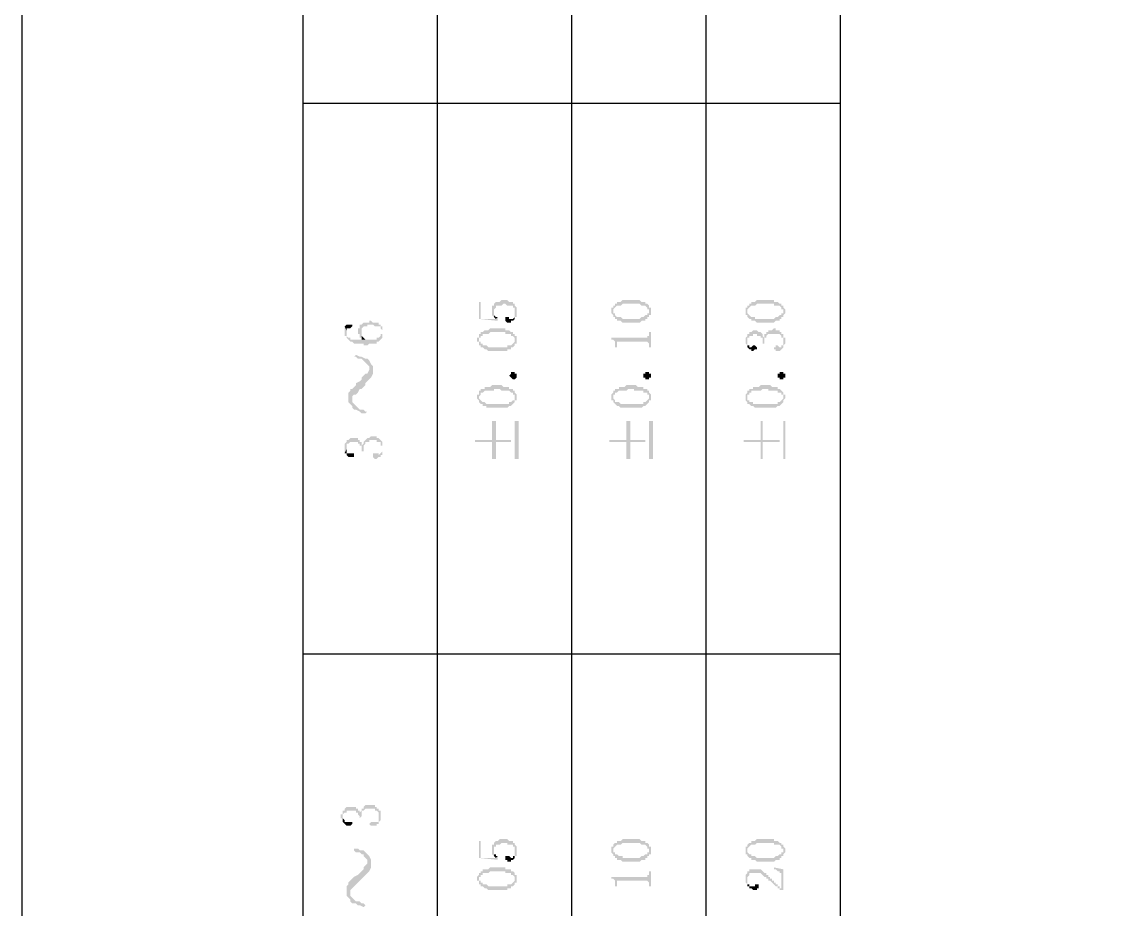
# Model space of a CAD drawing. Header units: millimetres. Extents: x 1167 to 2269, y 1197 to 1555.
# Drawn here: x 1849.13 to 1875.34, y 1304.8 to 1325.97 of the extents above; entities that cross this region are included whole.
import ezdxf

# ---------------------------------------------------------------- set-up
doc = ezdxf.new("R2010")
doc.units = ezdxf.units.MM

msp = doc.modelspace()

# ---------------------------------------------------------------- hatches: boundary and pattern name
at = {"transparency": 33554559}
for points in [[(1860.03686, 1319.29172), (1860.03686, 1318.88553), (1860.48818, 1318.8404), (1860.48818, 1318.88553), (1860.48818, 1318.93066), (1860.44305, 1318.88553), (1860.08199, 1318.88553), (1860.08199, 1319.29172)], [(1860.35279, 1319.11119), (1860.35279, 1319.02093), (1860.35279, 1318.97579), (1860.35279, 1318.97579), (1860.39792, 1318.93066), (1860.39792, 1319.06606), (1860.39792, 1319.11119), (1860.39792, 1319.11119), (1860.44305, 1319.15632), (1860.44305, 1319.20145), (1860.57845, 1319.20145), (1860.62358, 1319.24659), (1860.66871, 1319.24659), (1860.71384, 1319.20145), (1860.84924, 1319.20145), (1860.84924, 1319.15632), (1860.89437, 1319.15632), (1860.89437, 1319.11119), (1860.89437, 1319.06606), (1860.89437, 1318.93066), (1860.9395, 1318.93066), (1860.9395, 1318.97579), (1860.9395, 1319.06606), (1860.9395, 1319.11119), (1860.9395, 1319.15632), (1860.89437, 1319.20145), (1860.89437, 1319.24659), (1860.84924, 1319.24659), (1860.84924, 1319.29172), (1860.75898, 1319.29172), (1860.71384, 1319.33685), (1860.57845, 1319.33685), (1860.53331, 1319.29172), (1860.44305, 1319.29172), (1860.39792, 1319.24659), (1860.39792, 1319.20145), (1860.35279, 1319.20145), (1860.35279, 1319.15632)], [(1863.19611, 1319.06606), (1863.19611, 1319.02093), (1863.19611, 1319.02093), (1863.24124, 1318.97579), (1863.24124, 1318.93066), (1863.24124, 1319.06606), (1863.24124, 1319.11119), (1863.24124, 1319.11119), (1863.28638, 1319.15632), (1863.28638, 1319.15632), (1863.33151, 1319.20145), (1863.42177, 1319.20145), (1863.46691, 1319.24659), (1863.8731, 1319.24659), (1863.91823, 1319.20145), (1864.00849, 1319.20145), (1864.05362, 1319.15632), (1864.05362, 1319.11119), (1864.09876, 1319.11119), (1864.09876, 1319.06606), (1864.09876, 1319.20145), (1864.09876, 1319.20145), (1864.05362, 1319.24659), (1864.00849, 1319.24659), (1864.00849, 1319.29172), (1863.91823, 1319.29172), (1863.8731, 1319.33685), (1863.46691, 1319.33685), (1863.42177, 1319.29172), (1863.33151, 1319.29172), (1863.33151, 1319.24659), (1863.28638, 1319.24659), (1863.28638, 1319.20145), (1863.24124, 1319.20145), (1863.24124, 1319.15632), (1863.19611, 1319.15632), (1863.19611, 1319.11119), (1863.19611, 1319.11119)], [(1863.24124, 1318.93066), (1863.28638, 1318.93066), (1863.28638, 1318.88553), (1863.33151, 1318.88553), (1863.33151, 1318.8404), (1863.42177, 1318.8404), (1863.46691, 1318.79526), (1863.8731, 1318.79526), (1863.91823, 1318.8404), (1864.00849, 1318.8404), (1864.00849, 1318.88553), (1864.05362, 1318.88553), (1864.05362, 1318.93066), (1864.09876, 1318.93066), (1864.09876, 1318.97579), (1864.14389, 1318.97579), (1864.14389, 1319.02093), (1864.14389, 1319.06606), (1864.14389, 1319.11119), (1864.14389, 1319.15632), (1864.09876, 1319.15632), (1864.09876, 1319.20145), (1864.09876, 1319.06606), (1864.09876, 1319.02093), (1864.05362, 1319.02093), (1864.05362, 1318.97579), (1864.00849, 1318.97579), (1863.96336, 1318.93066), (1863.91823, 1318.93066), (1863.8731, 1318.88553), (1863.46691, 1318.88553), (1863.42177, 1318.93066), (1863.33151, 1318.93066), (1863.28638, 1318.97579), (1863.28638, 1319.02093), (1863.24124, 1319.02093), (1863.24124, 1319.06606), (1863.24124, 1319.06606)], [(1866.4005, 1319.06606), (1866.4005, 1319.02093), (1866.4005, 1318.97579), (1866.44563, 1318.97579), (1866.44563, 1318.93066), (1866.44563, 1319.06606), (1866.44563, 1319.11119), (1866.44563, 1319.11119), (1866.49076, 1319.15632), (1866.49076, 1319.15632), (1866.53589, 1319.20145), (1866.62616, 1319.20145), (1866.67129, 1319.24659), (1867.07748, 1319.24659), (1867.07748, 1319.20145), (1867.21288, 1319.20145), (1867.25801, 1319.15632), (1867.25801, 1319.11119), (1867.30314, 1319.11119), (1867.30314, 1319.06606), (1867.30314, 1319.20145), (1867.25801, 1319.20145), (1867.25801, 1319.24659), (1867.21288, 1319.24659), (1867.16774, 1319.29172), (1867.07748, 1319.29172), (1867.07748, 1319.33685), (1866.67129, 1319.33685), (1866.62616, 1319.29172), (1866.53589, 1319.29172), (1866.53589, 1319.24659), (1866.49076, 1319.24659), (1866.49076, 1319.20145), (1866.44563, 1319.20145), (1866.44563, 1319.15632), (1866.4005, 1319.15632), (1866.4005, 1319.11119), (1866.4005, 1319.11119)], [(1866.44563, 1318.93066), (1866.44563, 1318.93066), (1866.49076, 1318.88553), (1866.53589, 1318.88553), (1866.53589, 1318.8404), (1866.62616, 1318.8404), (1866.67129, 1318.79526), (1867.07748, 1318.79526), (1867.12261, 1318.8404), (1867.21288, 1318.8404), (1867.21288, 1318.88553), (1867.25801, 1318.88553), (1867.25801, 1318.93066), (1867.30314, 1318.93066), (1867.30314, 1318.97579), (1867.30314, 1318.97579), (1867.34827, 1319.02093), (1867.34827, 1319.06606), (1867.34827, 1319.11119), (1867.34827, 1319.11119), (1867.30314, 1319.15632), (1867.30314, 1319.20145), (1867.30314, 1319.06606), (1867.30314, 1319.02093), (1867.25801, 1319.02093), (1867.25801, 1318.97579), (1867.21288, 1318.97579), (1867.16774, 1318.93066), (1867.12261, 1318.93066), (1867.07748, 1318.88553), (1866.62616, 1318.88553), (1866.62616, 1318.93066), (1866.53589, 1318.93066), (1866.49076, 1318.97579), (1866.49076, 1318.97579), (1866.44563, 1319.02093), (1866.44563, 1319.06606), (1866.44563, 1319.06606)], [(1857.1484, 1318.5696), (1857.1484, 1318.52447), (1857.19353, 1318.52447), (1857.19353, 1318.47934), (1857.19353, 1318.43421), (1857.23867, 1318.43421), (1857.23867, 1318.61474), (1857.23867, 1318.65987), (1857.23867, 1318.65987), (1857.2838, 1318.705), (1857.37406, 1318.705), (1857.37406, 1318.75013), (1857.50946, 1318.75013), (1857.55459, 1318.705), (1857.68999, 1318.705), (1857.68999, 1318.65987), (1857.68999, 1318.65987), (1857.73512, 1318.61474), (1857.73512, 1318.43421), (1857.73512, 1318.47934), (1857.73512, 1318.52447), (1857.73512, 1318.5696), (1857.73512, 1318.61474), (1857.73512, 1318.65987), (1857.73512, 1318.705), (1857.68999, 1318.705), (1857.68999, 1318.75013), (1857.64486, 1318.75013), (1857.64486, 1318.79526), (1857.50946, 1318.79526), (1857.46433, 1318.8404), (1857.41919, 1318.8404), (1857.41919, 1318.79526), (1857.2838, 1318.79526), (1857.23867, 1318.75013), (1857.19353, 1318.75013), (1857.19353, 1318.705), (1857.19353, 1318.65987), (1857.1484, 1318.65987), (1857.1484, 1318.61474)], [(1860.39792, 1318.93066), (1860.39792, 1318.93066), (1860.44305, 1318.88553), (1860.44305, 1318.88553), (1860.48818, 1318.93066), (1860.44305, 1318.93066), (1860.39792, 1318.97579), (1860.39792, 1319.02093), (1860.39792, 1319.06606)], [(1860.66871, 1318.88553), (1860.66871, 1318.8404), (1860.66871, 1318.8404), (1860.71384, 1318.79526), (1860.80411, 1318.79526), (1860.80411, 1318.8404), (1860.84924, 1318.8404), (1860.89437, 1318.88553), (1860.89437, 1319.06606), (1860.89437, 1318.97579), (1860.89437, 1318.93066), (1860.89437, 1318.93066), (1860.84924, 1318.88553), (1860.75898, 1318.88553), (1860.75898, 1318.93066), (1860.66871, 1318.93066)], [(1856.83248, 1318.705), (1856.87761, 1318.61474), (1856.87761, 1318.65987), (1856.96787, 1318.65987), (1857.013, 1318.705), (1857.013, 1318.75013), (1856.87761, 1318.75013)], [(1856.83248, 1318.61474), (1856.83248, 1318.5696), (1856.83248, 1318.52447), (1856.83248, 1318.47934), (1856.87761, 1318.47934), (1856.87761, 1318.43421), (1856.87761, 1318.43421), (1856.92274, 1318.38908), (1856.92274, 1318.38908), (1856.96787, 1318.34394), (1857.013, 1318.34394), (1857.05814, 1318.29881), (1857.2838, 1318.29881), (1857.2838, 1318.25368), (1857.37406, 1318.25368), (1857.41919, 1318.29881), (1857.59972, 1318.29881), (1857.59972, 1318.34394), (1857.64486, 1318.34394), (1857.68999, 1318.38908), (1857.68999, 1318.38908), (1857.73512, 1318.43421), (1857.73512, 1318.5696), (1857.73512, 1318.52447), (1857.68999, 1318.52447), (1857.68999, 1318.47934), (1857.68999, 1318.47934), (1857.64486, 1318.43421), (1857.59972, 1318.43421), (1857.59972, 1318.38908), (1856.96787, 1318.38908), (1856.96787, 1318.43421), (1856.92274, 1318.43421), (1856.87761, 1318.47934), (1856.87761, 1318.52447), (1856.87761, 1318.61474), (1856.83248, 1318.705)], [(1857.23867, 1318.43421), (1857.23867, 1318.38908), (1857.32893, 1318.38908), (1857.2838, 1318.43421), (1857.2838, 1318.43421), (1857.23867, 1318.47934), (1857.23867, 1318.5696), (1857.23867, 1318.5696)], [(1859.99173, 1318.38908), (1859.99173, 1318.34394), (1860.03686, 1318.34394), (1860.03686, 1318.29881), (1860.03686, 1318.25368), (1860.03686, 1318.38908), (1860.03686, 1318.43421), (1860.08199, 1318.43421), (1860.08199, 1318.47934), (1860.12712, 1318.47934), (1860.12712, 1318.52447), (1860.26252, 1318.52447), (1860.30765, 1318.5696), (1860.66871, 1318.5696), (1860.66871, 1318.52447), (1860.80411, 1318.52447), (1860.80411, 1318.47934), (1860.84924, 1318.47934), (1860.89437, 1318.43421), (1860.89437, 1318.38908), (1860.89437, 1318.52447), (1860.84924, 1318.52447), (1860.84924, 1318.5696), (1860.80411, 1318.5696), (1860.75898, 1318.61474), (1860.66871, 1318.61474), (1860.66871, 1318.65987), (1860.30765, 1318.65987), (1860.26252, 1318.61474), (1860.17226, 1318.61474), (1860.12712, 1318.5696), (1860.08199, 1318.5696), (1860.08199, 1318.52447), (1860.03686, 1318.52447), (1860.03686, 1318.47934), (1860.03686, 1318.43421), (1859.99173, 1318.43421)], [(1863.19611, 1318.43421), (1863.19611, 1318.38908), (1863.24124, 1318.38908), (1863.28638, 1318.34394), (1863.28638, 1318.25368), (1863.28638, 1318.20855), (1863.33151, 1318.20855), (1863.33151, 1318.29881), (1863.33151, 1318.34394), (1864.05362, 1318.34394), (1864.09876, 1318.29881), (1864.09876, 1318.20855), (1864.14389, 1318.20855), (1864.14389, 1318.5696), (1864.09876, 1318.5696), (1864.09876, 1318.52447), (1864.09876, 1318.47934), (1864.05362, 1318.47934), (1864.05362, 1318.43421), (1864.00849, 1318.43421)], [(1866.4005, 1318.38908), (1866.4005, 1318.34394), (1866.4005, 1318.29881), (1866.4005, 1318.29881), (1866.44563, 1318.25368), (1866.44563, 1318.34394), (1866.44563, 1318.38908), (1866.44563, 1318.43421), (1866.49076, 1318.43421), (1866.49076, 1318.47934), (1866.58103, 1318.47934), (1866.58103, 1318.52447), (1866.67129, 1318.52447), (1866.67129, 1318.47934), (1866.76155, 1318.47934), (1866.76155, 1318.43421), (1866.80669, 1318.43421), (1866.80669, 1318.34394), (1866.80669, 1318.29881), (1866.85182, 1318.29881), (1866.85182, 1318.34394), (1866.85182, 1318.43421), (1866.89695, 1318.43421), (1866.89695, 1318.47934), (1866.89695, 1318.47934), (1866.94208, 1318.52447), (1867.21288, 1318.52447), (1867.25801, 1318.47934), (1867.25801, 1318.43421), (1867.30314, 1318.43421), (1867.30314, 1318.38908), (1867.30314, 1318.34394), (1867.30314, 1318.52447), (1867.25801, 1318.52447), (1867.25801, 1318.5696), (1867.21288, 1318.5696), (1867.21288, 1318.61474), (1867.12261, 1318.61474), (1867.12261, 1318.65987), (1867.07748, 1318.65987), (1867.03235, 1318.61474), (1866.94208, 1318.61474), (1866.94208, 1318.5696), (1866.89695, 1318.5696), (1866.89695, 1318.52447), (1866.85182, 1318.52447), (1866.85182, 1318.47934), (1866.85182, 1318.43421), (1866.80669, 1318.47934), (1866.80669, 1318.52447), (1866.80669, 1318.52447), (1866.76155, 1318.5696), (1866.71642, 1318.5696), (1866.67129, 1318.61474), (1866.58103, 1318.61474), (1866.53589, 1318.5696), (1866.49076, 1318.5696), (1866.49076, 1318.52447), (1866.44563, 1318.52447), (1866.44563, 1318.47934), (1866.44563, 1318.47934), (1866.4005, 1318.43421)], [(1860.03686, 1318.25368), (1860.08199, 1318.25368), (1860.08199, 1318.20855), (1860.12712, 1318.20855), (1860.17226, 1318.16341), (1860.21739, 1318.16341), (1860.26252, 1318.11828), (1860.71384, 1318.11828), (1860.71384, 1318.16341), (1860.80411, 1318.16341), (1860.80411, 1318.20855), (1860.84924, 1318.20855), (1860.89437, 1318.25368), (1860.89437, 1318.29881), (1860.9395, 1318.29881), (1860.9395, 1318.34394), (1860.9395, 1318.38908), (1860.9395, 1318.43421), (1860.9395, 1318.47934), (1860.89437, 1318.47934), (1860.89437, 1318.52447), (1860.89437, 1318.34394), (1860.89437, 1318.34394), (1860.84924, 1318.29881), (1860.84924, 1318.29881), (1860.80411, 1318.25368), (1860.71384, 1318.25368), (1860.71384, 1318.20855), (1860.26252, 1318.20855), (1860.21739, 1318.25368), (1860.12712, 1318.25368), (1860.12712, 1318.29881), (1860.08199, 1318.29881), (1860.08199, 1318.34394), (1860.03686, 1318.34394), (1860.03686, 1318.38908)], [(1866.44563, 1318.25368), (1866.44563, 1318.20855), (1866.44563, 1318.20855), (1866.49076, 1318.16341), (1866.53589, 1318.16341), (1866.53589, 1318.11828), (1866.58103, 1318.11828), (1866.62616, 1318.16341), (1866.67129, 1318.16341), (1866.67129, 1318.20855), (1866.67129, 1318.20855), (1866.62616, 1318.25368), (1866.58103, 1318.25368), (1866.53589, 1318.20855), (1866.49076, 1318.20855), (1866.49076, 1318.25368), (1866.44563, 1318.25368), (1866.44563, 1318.34394), (1866.44563, 1318.34394)], [(1867.07748, 1318.16341), (1867.12261, 1318.16341), (1867.12261, 1318.11828), (1867.21288, 1318.11828), (1867.25801, 1318.16341), (1867.25801, 1318.16341), (1867.30314, 1318.20855), (1867.30314, 1318.25368), (1867.30314, 1318.25368), (1867.34827, 1318.29881), (1867.34827, 1318.34394), (1867.34827, 1318.38908), (1867.34827, 1318.43421), (1867.30314, 1318.43421), (1867.30314, 1318.52447), (1867.30314, 1318.34394), (1867.30314, 1318.29881), (1867.30314, 1318.25368), (1867.25801, 1318.25368), (1867.25801, 1318.20855), (1867.21288, 1318.20855), (1867.16774, 1318.25368), (1867.12261, 1318.25368), (1867.12261, 1318.20855), (1867.07748, 1318.20855)], [(1857.05814, 1317.98289), (1857.10327, 1317.98289), (1857.1484, 1317.93775), (1857.23867, 1317.93775), (1857.2838, 1317.89262), (1857.32893, 1317.84749), (1857.32893, 1317.84749), (1857.37406, 1317.80236), (1857.41919, 1317.75722), (1857.41919, 1317.4413), (1857.41919, 1317.4413), (1857.46433, 1317.48643), (1857.50946, 1317.5767), (1857.50946, 1317.75722), (1857.46433, 1317.80236), (1857.41919, 1317.89262), (1857.41919, 1317.89262), (1857.37406, 1317.93775), (1857.32893, 1317.93775), (1857.23867, 1317.98289), (1857.19353, 1317.98289), (1857.10327, 1318.02802)], [(1856.92274, 1316.98998), (1856.92274, 1316.89971), (1856.96787, 1316.85458), (1857.013, 1316.80945), (1857.013, 1317.03511), (1857.05814, 1317.08024), (1857.10327, 1317.08024), (1857.1484, 1317.12537), (1857.19353, 1317.21564), (1857.23867, 1317.21564), (1857.2838, 1317.26077), (1857.32893, 1317.3059), (1857.32893, 1317.35104), (1857.37406, 1317.39617), (1857.41919, 1317.4413), (1857.41919, 1317.71209), (1857.41919, 1317.66696), (1857.37406, 1317.5767), (1857.32893, 1317.5767), (1857.2838, 1317.53156), (1857.23867, 1317.48643), (1857.23867, 1317.4413), (1857.19353, 1317.39617), (1857.10327, 1317.35104), (1857.10327, 1317.3059), (1857.05814, 1317.26077), (1857.013, 1317.21564), (1856.96787, 1317.21564), (1856.96787, 1317.17051), (1856.92274, 1317.12537), (1856.92274, 1317.03511)], [(1860.9395, 1317.53156), (1860.9395, 1317.48643), (1860.9395, 1317.48643), (1860.89437, 1317.4413), (1860.84924, 1317.4413), (1860.80411, 1317.48643), (1860.80411, 1317.48643), (1860.75898, 1317.53156), (1860.75898, 1317.53156), (1860.80411, 1317.5767), (1860.80411, 1317.62183), (1860.89437, 1317.62183), (1860.89437, 1317.5767), (1860.9395, 1317.5767), (1860.9395, 1317.53156)], [(1864.14389, 1317.53156), (1864.14389, 1317.48643), (1864.09876, 1317.48643), (1864.09876, 1317.4413), (1864.00849, 1317.4413), (1864.00849, 1317.48643), (1863.96336, 1317.48643), (1863.96336, 1317.53156), (1863.96336, 1317.5767), (1864.00849, 1317.5767), (1864.00849, 1317.62183), (1864.09876, 1317.62183), (1864.09876, 1317.5767), (1864.14389, 1317.5767), (1864.14389, 1317.53156)], [(1867.34827, 1317.53156), (1867.34827, 1317.48643), (1867.30314, 1317.48643), (1867.30314, 1317.4413), (1867.21288, 1317.4413), (1867.21288, 1317.48643), (1867.16774, 1317.48643), (1867.16774, 1317.53156), (1867.16774, 1317.5767), (1867.21288, 1317.5767), (1867.21288, 1317.62183), (1867.30314, 1317.62183), (1867.30314, 1317.5767), (1867.34827, 1317.5767), (1867.34827, 1317.53156)], [(1859.99173, 1317.03511), (1859.99173, 1316.98998), (1859.99173, 1316.98998), (1860.03686, 1316.94485), (1860.03686, 1316.89971), (1860.03686, 1317.03511), (1860.03686, 1317.03511), (1860.08199, 1317.08024), (1860.08199, 1317.12537), (1860.12712, 1317.12537), (1860.17226, 1317.17051), (1860.39792, 1317.17051), (1860.39792, 1317.21564), (1860.53331, 1317.21564), (1860.57845, 1317.17051), (1860.75898, 1317.17051), (1860.80411, 1317.12537), (1860.84924, 1317.12537), (1860.84924, 1317.08024), (1860.89437, 1317.08024), (1860.89437, 1317.03511), (1860.89437, 1317.17051), (1860.84924, 1317.17051), (1860.84924, 1317.21564), (1860.75898, 1317.21564), (1860.75898, 1317.26077), (1860.62358, 1317.26077), (1860.57845, 1317.3059), (1860.35279, 1317.3059), (1860.30765, 1317.26077), (1860.17226, 1317.26077), (1860.17226, 1317.21564), (1860.08199, 1317.21564), (1860.08199, 1317.17051), (1860.03686, 1317.17051), (1860.03686, 1317.12537), (1860.03686, 1317.08024), (1859.99173, 1317.08024)], [(1863.19611, 1317.03511), (1863.19611, 1316.98998), (1863.19611, 1316.94485), (1863.24124, 1316.94485), (1863.24124, 1316.89971), (1863.24124, 1317.03511), (1863.24124, 1317.08024), (1863.28638, 1317.08024), (1863.28638, 1317.12537), (1863.33151, 1317.12537), (1863.37664, 1317.17051), (1863.55717, 1317.17051), (1863.6023, 1317.21564), (1863.7377, 1317.21564), (1863.7377, 1317.17051), (1863.96336, 1317.17051), (1863.96336, 1317.12537), (1864.05362, 1317.12537), (1864.05362, 1317.08024), (1864.09876, 1317.08024), (1864.09876, 1317.03511), (1864.09876, 1317.17051), (1864.05362, 1317.17051), (1864.05362, 1317.21564), (1863.96336, 1317.21564), (1863.96336, 1317.26077), (1863.82796, 1317.26077), (1863.78283, 1317.3059), (1863.55717, 1317.3059), (1863.51204, 1317.26077), (1863.37664, 1317.26077), (1863.37664, 1317.21564), (1863.28638, 1317.21564), (1863.28638, 1317.17051), (1863.24124, 1317.17051), (1863.24124, 1317.12537), (1863.24124, 1317.12537), (1863.19611, 1317.08024)], [(1866.4005, 1317.03511), (1866.4005, 1316.98998), (1866.4005, 1316.94485), (1866.4005, 1316.94485), (1866.44563, 1316.89971), (1866.44563, 1317.03511), (1866.44563, 1317.08024), (1866.49076, 1317.08024), (1866.49076, 1317.12537), (1866.53589, 1317.12537), (1866.53589, 1317.17051), (1866.76155, 1317.17051), (1866.80669, 1317.21564), (1866.94208, 1317.21564), (1866.94208, 1317.17051), (1867.16774, 1317.17051), (1867.16774, 1317.12537), (1867.25801, 1317.12537), (1867.25801, 1317.08024), (1867.30314, 1317.08024), (1867.30314, 1317.03511), (1867.30314, 1317.12537), (1867.25801, 1317.17051), (1867.25801, 1317.17051), (1867.21288, 1317.21564), (1867.16774, 1317.21564), (1867.16774, 1317.26077), (1867.03235, 1317.26077), (1866.98721, 1317.3059), (1866.76155, 1317.3059), (1866.71642, 1317.26077), (1866.58103, 1317.26077), (1866.58103, 1317.21564), (1866.49076, 1317.21564), (1866.49076, 1317.17051), (1866.44563, 1317.17051), (1866.44563, 1317.12537), (1866.44563, 1317.12537), (1866.4005, 1317.08024)], [(1860.03686, 1316.89971), (1860.08199, 1316.85458), (1860.12712, 1316.85458), (1860.12712, 1316.80945), (1860.21739, 1316.80945), (1860.21739, 1316.76432), (1860.71384, 1316.76432), (1860.75898, 1316.80945), (1860.80411, 1316.80945), (1860.84924, 1316.85458), (1860.84924, 1316.85458), (1860.89437, 1316.89971), (1860.89437, 1316.94485), (1860.9395, 1316.94485), (1860.9395, 1316.98998), (1860.9395, 1317.03511), (1860.9395, 1317.08024), (1860.9395, 1317.08024), (1860.89437, 1317.12537), (1860.89437, 1316.98998), (1860.89437, 1316.94485), (1860.84924, 1316.94485), (1860.80411, 1316.89971), (1860.75898, 1316.89971), (1860.75898, 1316.85458), (1860.21739, 1316.85458), (1860.17226, 1316.89971), (1860.12712, 1316.89971), (1860.08199, 1316.94485), (1860.08199, 1316.94485), (1860.03686, 1316.98998), (1860.03686, 1317.03511)], [(1863.24124, 1316.89971), (1863.28638, 1316.85458), (1863.28638, 1316.85458), (1863.33151, 1316.80945), (1863.37664, 1316.80945), (1863.42177, 1316.76432), (1863.91823, 1316.76432), (1863.96336, 1316.80945), (1864.00849, 1316.80945), (1864.05362, 1316.85458), (1864.05362, 1316.85458), (1864.09876, 1316.89971), (1864.09876, 1316.94485), (1864.14389, 1316.94485), (1864.14389, 1316.98998), (1864.14389, 1317.03511), (1864.14389, 1317.08024), (1864.14389, 1317.08024), (1864.09876, 1317.12537), (1864.09876, 1316.98998), (1864.09876, 1316.98998), (1864.05362, 1316.94485), (1864.05362, 1316.94485), (1864.00849, 1316.89971), (1863.96336, 1316.89971), (1863.96336, 1316.85458), (1863.42177, 1316.85458), (1863.37664, 1316.89971), (1863.28638, 1316.89971), (1863.28638, 1316.94485), (1863.28638, 1316.94485), (1863.24124, 1316.98998), (1863.24124, 1317.03511)], [(1866.44563, 1316.89971), (1866.44563, 1316.85458), (1866.49076, 1316.85458), (1866.53589, 1316.80945), (1866.58103, 1316.80945), (1866.62616, 1316.76432), (1867.12261, 1316.76432), (1867.16774, 1316.80945), (1867.21288, 1316.80945), (1867.25801, 1316.85458), (1867.25801, 1316.85458), (1867.30314, 1316.89971), (1867.30314, 1316.94485), (1867.30314, 1316.94485), (1867.34827, 1316.98998), (1867.34827, 1317.03511), (1867.34827, 1317.08024), (1867.30314, 1317.08024), (1867.30314, 1317.12537), (1867.30314, 1316.98998), (1867.30314, 1316.98998), (1867.25801, 1316.94485), (1867.25801, 1316.94485), (1867.21288, 1316.89971), (1867.16774, 1316.89971), (1867.16774, 1316.85458), (1866.58103, 1316.85458), (1866.58103, 1316.89971), (1866.49076, 1316.89971), (1866.49076, 1316.94485), (1866.44563, 1316.94485), (1866.44563, 1316.98998), (1866.44563, 1317.03511)], [(1857.013, 1316.80945), (1857.013, 1316.76432), (1857.05814, 1316.71918), (1857.10327, 1316.71918), (1857.19353, 1316.67405), (1857.23867, 1316.62892), (1857.32893, 1316.62892), (1857.37406, 1316.67405), (1857.32893, 1316.67405), (1857.2838, 1316.71918), (1857.19353, 1316.71918), (1857.1484, 1316.76432), (1857.10327, 1316.80945), (1857.10327, 1316.80945), (1857.05814, 1316.85458), (1857.013, 1316.89971), (1857.013, 1316.94485)], [(1859.9466, 1315.99707), (1859.9466, 1315.95194), (1860.35279, 1315.95194), (1860.35279, 1315.54575), (1860.44305, 1315.54575), (1860.44305, 1315.95194), (1860.80411, 1315.95194), (1860.80411, 1315.99707), (1860.44305, 1315.99707), (1860.44305, 1316.44839), (1860.35279, 1316.44839), (1860.35279, 1315.99707)], [(1860.98464, 1315.54575), (1860.98464, 1316.44839), (1860.89437, 1316.44839), (1860.89437, 1315.54575)], [(1863.15098, 1315.99707), (1863.15098, 1315.95194), (1863.55717, 1315.95194), (1863.55717, 1315.54575), (1863.64743, 1315.54575), (1863.64743, 1315.95194), (1864.00849, 1315.95194), (1864.00849, 1315.99707), (1863.64743, 1315.99707), (1863.64743, 1316.44839), (1863.55717, 1316.44839), (1863.55717, 1315.99707)], [(1864.18902, 1315.54575), (1864.18902, 1316.44839), (1864.09876, 1316.44839), (1864.09876, 1315.54575)], [(1866.35536, 1315.99707), (1866.35536, 1315.95194), (1866.76155, 1315.95194), (1866.76155, 1315.54575), (1866.80669, 1315.54575), (1866.80669, 1315.95194), (1867.21288, 1315.95194), (1867.21288, 1315.99707), (1866.80669, 1315.99707), (1866.80669, 1316.44839), (1866.76155, 1316.44839), (1866.76155, 1315.99707)], [(1867.34827, 1315.54575), (1867.34827, 1316.44839), (1867.30314, 1316.44839), (1867.30314, 1315.54575)], [(1856.83248, 1315.81654), (1856.83248, 1315.72628), (1856.83248, 1315.68114), (1856.87761, 1315.77141), (1856.87761, 1315.81654), (1856.87761, 1315.86167), (1856.87761, 1315.90681), (1856.92274, 1315.90681), (1856.96787, 1315.95194), (1857.1484, 1315.95194), (1857.1484, 1315.90681), (1857.19353, 1315.90681), (1857.19353, 1315.86167), (1857.23867, 1315.86167), (1857.23867, 1315.81654), (1857.23867, 1315.72628), (1857.2838, 1315.72628), (1857.2838, 1315.81654), (1857.2838, 1315.86167), (1857.2838, 1315.86167), (1857.32893, 1315.90681), (1857.32893, 1315.95194), (1857.41919, 1315.95194), (1857.41919, 1315.99707), (1857.59972, 1315.99707), (1857.59972, 1315.95194), (1857.68999, 1315.95194), (1857.68999, 1315.90681), (1857.68999, 1315.86167), (1857.73512, 1315.86167), (1857.73512, 1315.77141), (1857.73512, 1315.95194), (1857.73512, 1315.95194), (1857.68999, 1315.99707), (1857.68999, 1315.99707), (1857.64486, 1316.0422), (1857.59972, 1316.0422), (1857.59972, 1316.08733), (1857.46433, 1316.08733), (1857.41919, 1316.0422), (1857.37406, 1316.0422), (1857.32893, 1315.99707), (1857.32893, 1315.99707), (1857.2838, 1315.95194), (1857.2838, 1315.90681), (1857.23867, 1315.86167), (1857.23867, 1315.90681), (1857.23867, 1315.95194), (1857.19353, 1315.95194), (1857.19353, 1315.99707), (1857.1484, 1315.99707), (1857.1484, 1316.0422), (1856.96787, 1316.0422), (1856.92274, 1315.99707), (1856.87761, 1315.99707), (1856.87761, 1315.95194), (1856.87761, 1315.95194), (1856.83248, 1315.90681)], [(1857.50946, 1315.63601), (1857.50946, 1315.59088), (1857.50946, 1315.59088), (1857.55459, 1315.54575), (1857.59972, 1315.54575), (1857.64486, 1315.59088), (1857.68999, 1315.59088), (1857.68999, 1315.63601), (1857.73512, 1315.63601), (1857.73512, 1315.68114), (1857.73512, 1315.72628), (1857.73512, 1315.81654), (1857.73512, 1315.86167), (1857.73512, 1315.90681), (1857.73512, 1315.95194), (1857.73512, 1315.77141), (1857.73512, 1315.72628), (1857.68999, 1315.68114), (1857.68999, 1315.68114), (1857.64486, 1315.63601), (1857.64486, 1315.68114), (1857.50946, 1315.68114)], [(1856.83248, 1315.68114), (1856.87761, 1315.68114), (1856.87761, 1315.63601), (1856.87761, 1315.63601), (1856.92274, 1315.59088), (1857.05814, 1315.59088), (1857.05814, 1315.63601), (1857.05814, 1315.68114), (1856.87761, 1315.68114), (1856.87761, 1315.72628), (1856.87761, 1315.77141), (1856.87761, 1315.77141)], [(1856.74221, 1307.01577), (1856.74221, 1306.97064), (1856.78734, 1306.97064), (1856.78734, 1306.9255), (1856.78734, 1307.01577), (1856.78734, 1307.0609), (1856.83248, 1307.10603), (1856.87761, 1307.10603), (1856.87761, 1307.15116), (1857.10327, 1307.15116), (1857.10327, 1307.10603), (1857.1484, 1307.10603), (1857.1484, 1307.0609), (1857.1484, 1307.0609), (1857.19353, 1307.01577), (1857.19353, 1306.97064), (1857.19353, 1306.97064), (1857.23867, 1307.01577), (1857.23867, 1307.0609), (1857.23867, 1307.10603), (1857.23867, 1307.15116), (1857.2838, 1307.15116), (1857.32893, 1307.1963), (1857.55459, 1307.1963), (1857.55459, 1307.15116), (1857.59972, 1307.15116), (1857.64486, 1307.10603), (1857.64486, 1307.01577), (1857.64486, 1307.1963), (1857.59972, 1307.1963), (1857.59972, 1307.24143), (1857.55459, 1307.24143), (1857.55459, 1307.28656), (1857.32893, 1307.28656), (1857.2838, 1307.24143), (1857.2838, 1307.1963), (1857.23867, 1307.1963), (1857.23867, 1307.15116), (1857.23867, 1307.15116), (1857.19353, 1307.10603), (1857.19353, 1307.15116), (1857.1484, 1307.15116), (1857.1484, 1307.1963), (1857.10327, 1307.1963), (1857.10327, 1307.24143), (1856.87761, 1307.24143), (1856.83248, 1307.1963), (1856.83248, 1307.15116), (1856.78734, 1307.15116), (1856.78734, 1307.10603), (1856.78734, 1307.0609), (1856.74221, 1307.0609)], [(1857.41919, 1306.83524), (1857.41919, 1306.83524), (1857.46433, 1306.79011), (1857.59972, 1306.79011), (1857.59972, 1306.83524), (1857.64486, 1306.83524), (1857.64486, 1306.88037), (1857.68999, 1306.9255), (1857.68999, 1306.97064), (1857.68999, 1307.01577), (1857.68999, 1307.10603), (1857.68999, 1307.15116), (1857.64486, 1307.15116), (1857.64486, 1306.97064), (1857.64486, 1306.9255), (1857.64486, 1306.88037), (1857.46433, 1306.88037)], [(1856.78734, 1306.9255), (1856.78734, 1306.88037), (1856.78734, 1306.88037), (1856.83248, 1306.83524), (1856.83248, 1306.83524), (1856.87761, 1306.79011), (1856.96787, 1306.79011), (1857.013, 1306.83524), (1857.013, 1306.88037), (1856.83248, 1306.88037), (1856.83248, 1306.9255), (1856.83248, 1306.9255), (1856.78734, 1306.97064), (1856.78734, 1307.01577)], [(1860.03686, 1306.42905), (1860.03686, 1306.02286), (1860.48818, 1305.97773), (1860.48818, 1306.02286), (1860.48818, 1306.06799), (1860.44305, 1306.02286), (1860.08199, 1306.02286), (1860.08199, 1306.42905)], [(1860.35279, 1306.24852), (1860.35279, 1306.15826), (1860.35279, 1306.11312), (1860.35279, 1306.11312), (1860.39792, 1306.06799), (1860.39792, 1306.20339), (1860.39792, 1306.29365), (1860.44305, 1306.29365), (1860.44305, 1306.33879), (1860.53331, 1306.33879), (1860.57845, 1306.38392), (1860.71384, 1306.38392), (1860.71384, 1306.33879), (1860.84924, 1306.33879), (1860.84924, 1306.29365), (1860.89437, 1306.29365), (1860.89437, 1306.24852), (1860.89437, 1306.20339), (1860.89437, 1306.06799), (1860.9395, 1306.06799), (1860.9395, 1306.11312), (1860.9395, 1306.20339), (1860.9395, 1306.24852), (1860.9395, 1306.29365), (1860.89437, 1306.33879), (1860.89437, 1306.38392), (1860.84924, 1306.38392), (1860.84924, 1306.42905), (1860.75898, 1306.42905), (1860.71384, 1306.47418), (1860.53331, 1306.47418), (1860.48818, 1306.42905), (1860.44305, 1306.42905), (1860.39792, 1306.38392), (1860.39792, 1306.33879), (1860.35279, 1306.33879), (1860.35279, 1306.29365)], [(1863.19611, 1306.20339), (1863.19611, 1306.15826), (1863.19611, 1306.15826), (1863.24124, 1306.11312), (1863.24124, 1306.06799), (1863.24124, 1306.20339), (1863.24124, 1306.24852), (1863.24124, 1306.24852), (1863.28638, 1306.29365), (1863.28638, 1306.29365), (1863.33151, 1306.33879), (1863.42177, 1306.33879), (1863.46691, 1306.38392), (1863.8731, 1306.38392), (1863.91823, 1306.33879), (1864.00849, 1306.33879), (1864.05362, 1306.29365), (1864.05362, 1306.24852), (1864.09876, 1306.24852), (1864.09876, 1306.20339), (1864.09876, 1306.33879), (1864.09876, 1306.33879), (1864.05362, 1306.38392), (1864.00849, 1306.38392), (1864.00849, 1306.42905), (1863.91823, 1306.42905), (1863.8731, 1306.47418), (1863.46691, 1306.47418), (1863.42177, 1306.42905), (1863.33151, 1306.42905), (1863.33151, 1306.38392), (1863.28638, 1306.38392), (1863.24124, 1306.33879), (1863.24124, 1306.29365), (1863.19611, 1306.29365), (1863.19611, 1306.24852), (1863.19611, 1306.24852)], [(1863.24124, 1306.06799), (1863.28638, 1306.06799), (1863.28638, 1306.02286), (1863.33151, 1306.02286), (1863.33151, 1305.97773), (1863.42177, 1305.97773), (1863.46691, 1305.9326), (1863.8731, 1305.9326), (1863.91823, 1305.97773), (1864.00849, 1305.97773), (1864.00849, 1306.02286), (1864.05362, 1306.02286), (1864.05362, 1306.06799), (1864.09876, 1306.06799), (1864.09876, 1306.11312), (1864.14389, 1306.11312), (1864.14389, 1306.15826), (1864.14389, 1306.20339), (1864.14389, 1306.24852), (1864.14389, 1306.29365), (1864.09876, 1306.29365), (1864.09876, 1306.33879), (1864.09876, 1306.20339), (1864.09876, 1306.15826), (1864.05362, 1306.15826), (1864.05362, 1306.11312), (1864.00849, 1306.11312), (1863.96336, 1306.06799), (1863.91823, 1306.06799), (1863.8731, 1306.02286), (1863.46691, 1306.02286), (1863.46691, 1306.06799), (1863.37664, 1306.06799), (1863.33151, 1306.11312), (1863.28638, 1306.11312), (1863.28638, 1306.15826), (1863.24124, 1306.15826), (1863.24124, 1306.20339), (1863.24124, 1306.20339)], [(1866.4005, 1306.20339), (1866.4005, 1306.15826), (1866.4005, 1306.11312), (1866.44563, 1306.11312), (1866.44563, 1306.06799), (1866.44563, 1306.20339), (1866.44563, 1306.24852), (1866.44563, 1306.24852), (1866.49076, 1306.29365), (1866.49076, 1306.29365), (1866.53589, 1306.33879), (1866.62616, 1306.33879), (1866.67129, 1306.38392), (1867.07748, 1306.38392), (1867.07748, 1306.33879), (1867.21288, 1306.33879), (1867.25801, 1306.29365), (1867.25801, 1306.24852), (1867.30314, 1306.24852), (1867.30314, 1306.20339), (1867.30314, 1306.33879), (1867.25801, 1306.33879), (1867.25801, 1306.38392), (1867.21288, 1306.38392), (1867.16774, 1306.42905), (1867.07748, 1306.42905), (1867.07748, 1306.47418), (1866.67129, 1306.47418), (1866.62616, 1306.42905), (1866.53589, 1306.42905), (1866.53589, 1306.38392), (1866.49076, 1306.38392), (1866.44563, 1306.33879), (1866.44563, 1306.29365), (1866.4005, 1306.29365), (1866.4005, 1306.24852), (1866.4005, 1306.24852)], [(1866.44563, 1306.06799), (1866.44563, 1306.06799), (1866.49076, 1306.02286), (1866.53589, 1306.02286), (1866.53589, 1305.97773), (1866.62616, 1305.97773), (1866.67129, 1305.9326), (1867.07748, 1305.9326), (1867.12261, 1305.97773), (1867.21288, 1305.97773), (1867.21288, 1306.02286), (1867.25801, 1306.02286), (1867.25801, 1306.06799), (1867.30314, 1306.06799), (1867.30314, 1306.11312), (1867.30314, 1306.11312), (1867.34827, 1306.15826), (1867.34827, 1306.20339), (1867.34827, 1306.24852), (1867.34827, 1306.24852), (1867.30314, 1306.29365), (1867.30314, 1306.33879), (1867.30314, 1306.20339), (1867.30314, 1306.15826), (1867.25801, 1306.15826), (1867.25801, 1306.11312), (1867.21288, 1306.11312), (1867.16774, 1306.06799), (1867.12261, 1306.06799), (1867.07748, 1306.02286), (1866.67129, 1306.02286), (1866.62616, 1306.06799), (1866.53589, 1306.06799), (1866.53589, 1306.11312), (1866.49076, 1306.11312), (1866.44563, 1306.15826), (1866.44563, 1306.20339), (1866.44563, 1306.20339)], [(1857.05814, 1306.20339), (1857.05814, 1306.20339), (1857.10327, 1306.15826), (1857.19353, 1306.15826), (1857.23867, 1306.11312), (1857.2838, 1306.11312), (1857.2838, 1306.06799), (1857.32893, 1306.02286), (1857.37406, 1305.97773), (1857.37406, 1305.6618), (1857.37406, 1305.6618), (1857.41919, 1305.70693), (1857.46433, 1305.7972), (1857.46433, 1305.97773), (1857.41919, 1306.06799), (1857.37406, 1306.11312), (1857.37406, 1306.11312), (1857.32893, 1306.15826), (1857.2838, 1306.20339), (1857.19353, 1306.20339), (1857.1484, 1306.24852), (1857.05814, 1306.24852)], [(1860.39792, 1306.06799), (1860.39792, 1306.06799), (1860.44305, 1306.02286), (1860.44305, 1306.02286), (1860.48818, 1306.06799), (1860.44305, 1306.06799), (1860.44305, 1306.11312), (1860.39792, 1306.11312), (1860.39792, 1306.15826), (1860.39792, 1306.20339)], [(1860.66871, 1306.02286), (1860.66871, 1305.97773), (1860.71384, 1305.97773), (1860.71384, 1305.9326), (1860.80411, 1305.9326), (1860.80411, 1305.97773), (1860.84924, 1305.97773), (1860.89437, 1306.02286), (1860.89437, 1306.20339), (1860.89437, 1306.11312), (1860.89437, 1306.06799), (1860.84924, 1306.06799), (1860.84924, 1306.02286), (1860.80411, 1306.02286), (1860.75898, 1306.06799), (1860.66871, 1306.06799)], [(1856.87761, 1305.21048), (1856.87761, 1305.12022), (1856.92274, 1305.07508), (1856.96787, 1305.02995), (1856.96787, 1305.25561), (1857.013, 1305.30075), (1857.05814, 1305.34588), (1857.10327, 1305.39101), (1857.1484, 1305.43614), (1857.19353, 1305.48127), (1857.23867, 1305.52641), (1857.2838, 1305.57154), (1857.2838, 1305.57154), (1857.32893, 1305.61667), (1857.37406, 1305.6618), (1857.37406, 1305.9326), (1857.37406, 1305.88746), (1857.32893, 1305.84233), (1857.2838, 1305.7972), (1857.2838, 1305.75207), (1857.23867, 1305.70693), (1857.19353, 1305.6618), (1857.1484, 1305.61667), (1857.05814, 1305.57154), (1857.05814, 1305.57154), (1857.013, 1305.52641), (1856.96787, 1305.48127), (1856.92274, 1305.43614), (1856.92274, 1305.39101), (1856.87761, 1305.34588), (1856.87761, 1305.30075)], [(1859.99173, 1305.52641), (1859.99173, 1305.48127), (1860.03686, 1305.48127), (1860.03686, 1305.43614), (1860.03686, 1305.39101), (1860.03686, 1305.52641), (1860.03686, 1305.57154), (1860.08199, 1305.57154), (1860.08199, 1305.61667), (1860.12712, 1305.61667), (1860.12712, 1305.6618), (1860.26252, 1305.6618), (1860.30765, 1305.70693), (1860.66871, 1305.70693), (1860.66871, 1305.6618), (1860.80411, 1305.6618), (1860.80411, 1305.61667), (1860.84924, 1305.61667), (1860.89437, 1305.57154), (1860.89437, 1305.52641), (1860.89437, 1305.6618), (1860.89437, 1305.6618), (1860.84924, 1305.70693), (1860.80411, 1305.70693), (1860.80411, 1305.75207), (1860.66871, 1305.75207), (1860.66871, 1305.7972), (1860.30765, 1305.7972), (1860.26252, 1305.75207), (1860.12712, 1305.75207), (1860.12712, 1305.70693), (1860.08199, 1305.70693), (1860.08199, 1305.6618), (1860.03686, 1305.6618), (1860.03686, 1305.61667), (1860.03686, 1305.61667), (1859.99173, 1305.57154)], [(1866.4005, 1305.52641), (1866.4005, 1305.48127), (1866.4005, 1305.43614), (1866.4005, 1305.43614), (1866.44563, 1305.39101), (1866.44563, 1305.52641), (1866.44563, 1305.57154), (1866.44563, 1305.57154), (1866.49076, 1305.61667), (1866.49076, 1305.6618), (1866.76155, 1305.6618), (1866.80669, 1305.61667), (1866.80669, 1305.61667), (1866.85182, 1305.57154), (1866.89695, 1305.57154), (1866.89695, 1305.52641), (1866.94208, 1305.52641), (1866.94208, 1305.48127), (1866.98721, 1305.48127), (1867.03235, 1305.43614), (1867.03235, 1305.43614), (1867.07748, 1305.39101), (1867.07748, 1305.39101), (1867.12261, 1305.34588), (1867.16774, 1305.34588), (1867.16774, 1305.30075), (1867.21288, 1305.30075), (1867.21288, 1305.25561), (1867.25801, 1305.25561), (1867.25801, 1305.30075), (1867.21288, 1305.30075), (1867.21288, 1305.34588), (1867.16774, 1305.34588), (1867.16774, 1305.39101), (1867.12261, 1305.39101), (1867.12261, 1305.43614), (1867.07748, 1305.43614), (1867.07748, 1305.48127), (1867.03235, 1305.48127), (1867.03235, 1305.52641), (1866.98721, 1305.52641), (1866.98721, 1305.57154), (1866.94208, 1305.57154), (1866.94208, 1305.61667), (1866.89695, 1305.61667), (1866.89695, 1305.6618), (1866.85182, 1305.6618), (1866.80669, 1305.70693), (1866.80669, 1305.70693), (1866.76155, 1305.75207), (1866.49076, 1305.75207), (1866.49076, 1305.70693), (1866.44563, 1305.70693), (1866.44563, 1305.6618), (1866.44563, 1305.6618), (1866.4005, 1305.61667), (1866.4005, 1305.57154), (1866.4005, 1305.57154)], [(1867.07748, 1305.7972), (1867.07748, 1305.75207), (1867.12261, 1305.75207), (1867.16774, 1305.70693), (1867.21288, 1305.70693), (1867.21288, 1305.6618), (1867.25801, 1305.6618), (1867.25801, 1305.25561), (1867.30314, 1305.25561), (1867.30314, 1305.75207)], [(1860.03686, 1305.39101), (1860.08199, 1305.39101), (1860.08199, 1305.34588), (1860.12712, 1305.34588), (1860.17226, 1305.30075), (1860.21739, 1305.30075), (1860.26252, 1305.25561), (1860.71384, 1305.25561), (1860.71384, 1305.30075), (1860.80411, 1305.30075), (1860.80411, 1305.34588), (1860.84924, 1305.34588), (1860.89437, 1305.39101), (1860.89437, 1305.43614), (1860.9395, 1305.43614), (1860.9395, 1305.48127), (1860.9395, 1305.52641), (1860.9395, 1305.57154), (1860.9395, 1305.61667), (1860.89437, 1305.61667), (1860.89437, 1305.6618), (1860.89437, 1305.52641), (1860.89437, 1305.48127), (1860.89437, 1305.48127), (1860.84924, 1305.43614), (1860.84924, 1305.43614), (1860.80411, 1305.39101), (1860.71384, 1305.39101), (1860.71384, 1305.34588), (1860.26252, 1305.34588), (1860.21739, 1305.39101), (1860.12712, 1305.39101), (1860.12712, 1305.43614), (1860.08199, 1305.43614), (1860.08199, 1305.48127), (1860.03686, 1305.48127), (1860.03686, 1305.52641)], [(1863.19611, 1305.57154), (1863.19611, 1305.52641), (1863.24124, 1305.52641), (1863.28638, 1305.48127), (1863.28638, 1305.43614), (1863.28638, 1305.34588), (1863.33151, 1305.34588), (1863.33151, 1305.43614), (1863.33151, 1305.48127), (1864.05362, 1305.48127), (1864.09876, 1305.43614), (1864.09876, 1305.34588), (1864.14389, 1305.34588), (1864.14389, 1305.70693), (1864.09876, 1305.70693), (1864.09876, 1305.6618), (1864.09876, 1305.61667), (1864.05362, 1305.61667), (1864.05362, 1305.57154), (1864.00849, 1305.57154)], [(1866.44563, 1305.39101), (1866.44563, 1305.34588), (1866.49076, 1305.34588), (1866.49076, 1305.30075), (1866.53589, 1305.30075), (1866.58103, 1305.25561), (1866.67129, 1305.25561), (1866.67129, 1305.30075), (1866.71642, 1305.30075), (1866.71642, 1305.34588), (1866.71642, 1305.39101), (1866.62616, 1305.39101), (1866.62616, 1305.34588), (1866.49076, 1305.34588), (1866.49076, 1305.39101), (1866.44563, 1305.39101), (1866.44563, 1305.43614), (1866.44563, 1305.48127), (1866.44563, 1305.48127)], [(1856.96787, 1305.02995), (1856.96787, 1304.98482), (1857.013, 1304.93969), (1857.10327, 1304.93969), (1857.1484, 1304.89456), (1857.19353, 1304.89456), (1857.2838, 1304.84942), (1857.32893, 1304.89456), (1857.2838, 1304.93969), (1857.23867, 1304.93969), (1857.19353, 1304.98482), (1857.10327, 1304.98482), (1857.05814, 1305.02995), (1857.05814, 1305.02995), (1857.013, 1305.07508), (1856.96787, 1305.12022), (1856.96787, 1305.16535)]]:
    msp.add_hatch(color=256, dxfattribs=at).paths.add_polyline_path(points)

# ---------------------------------------------------------------- linework, layer by layer
msp.add_line((1855.83949, 1549.22789), (1855.83949, 1262.48694))
msp.add_lwpolyline([(2269.13303, 1258.22789), (2269.13303, 1555.22789), (1849.13303, 1555.22789), (1849.13303, 1258.22789)], close=True)
for points in [[(1868.65711, 1549.22789), (1868.65711, 1262.48694)], [(1859.04395, 1376.83524), (1859.04395, 1283.81783)], [(1862.24834, 1376.83524), (1862.24834, 1283.81783)], [(1865.45272, 1376.83524), (1865.45272, 1283.81783)], [(1855.83957, 1324.0306), (1868.65711, 1324.0306)], [(1855.83957, 1310.89713), (1868.65711, 1310.89713)]]:
    msp.add_lwpolyline(points)

doc.saveas('drawing.dxf')
